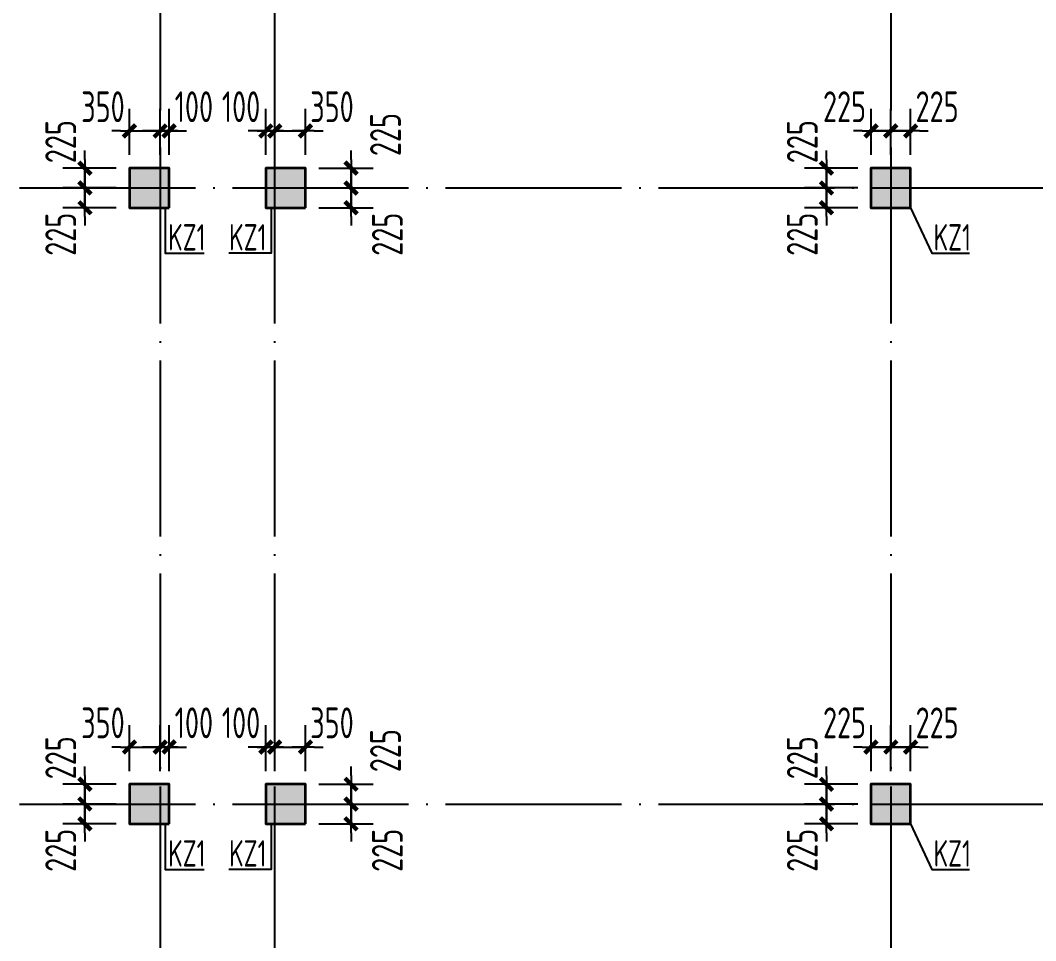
# Model space of a CAD drawing. Extents: x 8268344 to 8869063, y 669070 to 951310.
# Drawn here: x 8486118 to 8497654, y 904996 to 915453 of the extents above; entities that cross this region are included whole.
import ezdxf

# ---------------------------------------------------------------- set-up
doc = ezdxf.new("R2010")
doc.units = 0
doc.header["$LTSCALE"] = 1000
doc.linetypes.add('DOTE', pattern=[2.42, 2, -0.2, 0.02, -0.2])
doc.layers.get('0').update_dxf_attribs({"linetype": 'CONTINUOUS'})
doc.layers.get('Defpoints').update_dxf_attribs({"linetype": 'CONTINUOUS'})
for name, color, linetype in [('DIM', 3, 'CONTINUOUS'), ('DOTE', 1, 'DOTE'), ('PUB_TEXT', 7, 'CONTINUOUS'), ('柱涂实', 54, 'CONTINUOUS')]:
    doc.layers.add(name, color=color, linetype=linetype)
doc.layers.add('柱', color=2, linetype='CONTINUOUS', lineweight=35)
doc.styles.add('HZTXT', font='tssdeng.shx', dxfattribs={"width": 0.75, "bigfont": 'HZTXT.shx'})
doc.styles.add('TSSD_Dimension', font='Tssdeng.shx', dxfattribs={"width": 0.7, "bigfont": 'tssdchn.shx'})
doc.dimstyles.new('TSSD_100_100$0', dxfattribs={"dimtxt": 350, "dimasz": 100, "dimexe": 250, "dimexo": 150, "dimgap": 100, "dimtad": 1, "dimdec": 0, "dimzin": 0, "dimdsep": 46, "dimtxsty": 'TSSD_Dimension', "dimblk": '_TSDBK', "dimblk1": '_TSDBK', "dimblk2": '_TSDBK', "dimsah": 1, "dimcen": 0, "dimclrt": 7, "dimadec": 0, "dimazin": 0, "dimtfac": 1, "dimtdec": 0, "dimtix": 1, "dimtmove": 2, "dimatfit": 3, "dimldrblk": '_TSDBK', "dimfxl": 0, "dimtolj": 1, "dimtzin": 0, "dimarcsym": 0})

# ---------------------------------------------------------------- blocks, each defined once
blk = doc.blocks.new('_TSDBK')
blk.add_line((-1, 0), (1.5, 0))
at = {"const_width": 0.5}
blk.add_lwpolyline([(-0.7, -0.7), (0.7, 0.7)], dxfattribs=at)
blk = doc.blocks.new('*D132')
at = {"layer": 'Defpoints', "color": 0}
for p in [(8487358, 913773), (8486852, 913548), (8487358, 913548)]:
    blk.add_point(p, dxfattribs=at)
at = {"layer": 'DIM', "color": 0, "lineweight": -2}
for p, q in [((8486852, 913873), (8486852, 913973)), ((8487208, 913773), (8486602, 913773)), ((8486852, 913773), (8486852, 913548)), ((8487208, 913548), (8486602, 913548)), ((8486852, 913448), (8486852, 913348))]:
    blk.add_line(p, q, dxfattribs=at)
at = {"layer": 'DIM', "color": 0, "lineweight": -2, "xscale": 100, "yscale": 100, "zscale": 100}
for p, rotation in [((8486852, 913773), 270), ((8486852, 913548), 90)]:
    blk.add_blockref('_TSDBK', p, dxfattribs=dict(at, rotation=rotation))
at = {"layer": 'DIM', "color": 7, "insert": (8486577, 914074), "char_height": 350, "attachment_point": 5, "rotation": 90, "style": 'TSSD_Dimension'}
blk.add_mtext('\\A1;225', dxfattribs=at)
blk = doc.blocks.new('*D133')
at = {"layer": 'Defpoints', "color": 0}
for p in [(8487358, 913548), (8486852, 913323), (8487358, 913323)]:
    blk.add_point(p, dxfattribs=at)
at = {"layer": 'DIM', "color": 0, "lineweight": -2}
for p, q in [((8486852, 913648), (8486852, 913748)), ((8487208, 913548), (8486602, 913548)), ((8486852, 913548), (8486852, 913323)), ((8487208, 913323), (8486602, 913323)), ((8486852, 913223), (8486852, 913123))]:
    blk.add_line(p, q, dxfattribs=at)
at = {"layer": 'DIM', "color": 0, "lineweight": -2, "xscale": 100, "yscale": 100, "zscale": 100}
for p, rotation in [((8486852, 913548), 270), ((8486852, 913323), 90)]:
    blk.add_blockref('_TSDBK', p, dxfattribs=dict(at, rotation=rotation))
at = {"layer": 'DIM', "color": 7, "insert": (8486577, 913022), "char_height": 350, "attachment_point": 5, "rotation": 90, "style": 'TSSD_Dimension'}
blk.add_mtext('\\A1;225', dxfattribs=at)
blk = doc.blocks.new('*D134')
at = {"layer": 'Defpoints', "color": 0}
for p in [(8487808, 914196), (8487708, 913773), (8487808, 913773)]:
    blk.add_point(p, dxfattribs=at)
at = {"layer": 'DIM', "color": 0, "lineweight": -2}
for p, q in [((8487708, 913923), (8487708, 914446)), ((8487808, 913923), (8487808, 914446)), ((8487608, 914196), (8487508, 914196)), ((8487708, 914196), (8487808, 914196)), ((8487908, 914196), (8488008, 914196))]:
    blk.add_line(p, q, dxfattribs=at)
at = {"layer": 'DIM', "color": 0, "lineweight": -2, "xscale": 100, "yscale": 100, "zscale": 100}
blk.add_blockref('_TSDBK', (8487708, 914196), dxfattribs=at)
at = {"layer": 'DIM', "color": 0, "lineweight": -2, "xscale": 100, "yscale": 100, "zscale": 100, "rotation": 180}
blk.add_blockref('_TSDBK', (8487808, 914196), dxfattribs=at)
at = {"layer": 'DIM', "color": 7, "insert": (8488090, 914471), "char_height": 350, "attachment_point": 5, "style": 'TSSD_Dimension'}
blk.add_mtext('\\A1;100', dxfattribs=at)
blk = doc.blocks.new('*D135')
at = {"layer": 'Defpoints', "color": 0}
for p in [(8487708, 914196), (8487358, 913773), (8487708, 913773)]:
    blk.add_point(p, dxfattribs=at)
at = {"layer": 'DIM', "color": 0, "lineweight": -2}
for p, q in [((8487358, 913923), (8487358, 914446)), ((8487708, 913923), (8487708, 914446)), ((8487258, 914196), (8487158, 914196)), ((8487358, 914196), (8487708, 914196)), ((8487808, 914196), (8487908, 914196))]:
    blk.add_line(p, q, dxfattribs=at)
at = {"layer": 'DIM', "color": 0, "lineweight": -2, "xscale": 100, "yscale": 100, "zscale": 100}
blk.add_blockref('_TSDBK', (8487358, 914196), dxfattribs=at)
at = {"layer": 'DIM', "color": 0, "lineweight": -2, "xscale": 100, "yscale": 100, "zscale": 100, "rotation": 180}
blk.add_blockref('_TSDBK', (8487708, 914196), dxfattribs=at)
at = {"layer": 'DIM', "color": 7, "insert": (8487057, 914471), "char_height": 350, "attachment_point": 5, "style": 'TSSD_Dimension'}
blk.add_mtext('\\A1;350', dxfattribs=at)
blk = doc.blocks.new('*D136')
at = {"layer": 'Defpoints', "color": 0}
for p in [(8489358, 914196), (8489008, 913773), (8489358, 913773)]:
    blk.add_point(p, dxfattribs=at)
at = {"layer": 'DIM', "color": 0, "lineweight": -2}
for p, q in [((8489008, 913923), (8489008, 914446)), ((8489358, 913923), (8489358, 914446)), ((8488908, 914196), (8488808, 914196)), ((8489008, 914196), (8489358, 914196)), ((8489458, 914196), (8489558, 914196))]:
    blk.add_line(p, q, dxfattribs=at)
at = {"layer": 'DIM', "color": 0, "lineweight": -2, "xscale": 100, "yscale": 100, "zscale": 100}
blk.add_blockref('_TSDBK', (8489008, 914196), dxfattribs=at)
at = {"layer": 'DIM', "color": 0, "lineweight": -2, "xscale": 100, "yscale": 100, "zscale": 100, "rotation": 180}
blk.add_blockref('_TSDBK', (8489358, 914196), dxfattribs=at)
at = {"layer": 'DIM', "color": 7, "insert": (8489659, 914471), "char_height": 350, "attachment_point": 5, "style": 'TSSD_Dimension'}
blk.add_mtext('\\A1;350', dxfattribs=at)
blk = doc.blocks.new('*D137')
at = {"layer": 'Defpoints', "color": 0}
for p in [(8489008, 914196), (8488908, 913773), (8489008, 913773)]:
    blk.add_point(p, dxfattribs=at)
at = {"layer": 'DIM', "color": 0, "lineweight": -2}
for p, q in [((8488908, 913923), (8488908, 914446)), ((8489008, 913923), (8489008, 914446)), ((8488808, 914196), (8488708, 914196)), ((8488908, 914196), (8489008, 914196)), ((8489108, 914196), (8489208, 914196))]:
    blk.add_line(p, q, dxfattribs=at)
at = {"layer": 'DIM', "color": 0, "lineweight": -2, "xscale": 100, "yscale": 100, "zscale": 100}
blk.add_blockref('_TSDBK', (8488908, 914196), dxfattribs=at)
at = {"layer": 'DIM', "color": 0, "lineweight": -2, "xscale": 100, "yscale": 100, "zscale": 100, "rotation": 180}
blk.add_blockref('_TSDBK', (8489008, 914196), dxfattribs=at)
at = {"layer": 'DIM', "color": 7, "insert": (8488626, 914471), "char_height": 350, "attachment_point": 5, "style": 'TSSD_Dimension'}
blk.add_mtext('\\A1;100', dxfattribs=at)
blk = doc.blocks.new('*D138')
at = {"layer": 'Defpoints', "color": 0}
for p in [(8489358, 913773), (8489358, 913548), (8489876, 913548)]:
    blk.add_point(p, dxfattribs=at)
at = {"layer": 'DIM', "color": 0, "lineweight": -2}
for p, q in [((8489876, 913873), (8489876, 913973)), ((8489508, 913773), (8490126, 913773)), ((8489876, 913773), (8489876, 913548)), ((8489508, 913548), (8490126, 913548)), ((8489876, 913448), (8489876, 913348))]:
    blk.add_line(p, q, dxfattribs=at)
at = {"layer": 'DIM', "color": 0, "lineweight": -2, "xscale": 100, "yscale": 100, "zscale": 100}
for p, rotation in [((8489876, 913773), 270), ((8489876, 913548), 90)]:
    blk.add_blockref('_TSDBK', p, dxfattribs=dict(at, rotation=rotation))
at = {"layer": 'DIM', "color": 7, "insert": (8490267, 914155), "char_height": 350, "attachment_point": 5, "rotation": 90, "style": 'TSSD_Dimension'}
blk.add_mtext('\\A1;225', dxfattribs=at)
blk = doc.blocks.new('*D139')
at = {"layer": 'Defpoints', "color": 0}
for p in [(8489358, 913548), (8489358, 913323), (8489876, 913323)]:
    blk.add_point(p, dxfattribs=at)
at = {"layer": 'DIM', "color": 0, "lineweight": -2}
for p, q in [((8489876, 913648), (8489876, 913748)), ((8489508, 913548), (8490126, 913548)), ((8489876, 913548), (8489876, 913323)), ((8489508, 913323), (8490126, 913323)), ((8489876, 913223), (8489876, 913123))]:
    blk.add_line(p, q, dxfattribs=at)
at = {"layer": 'DIM', "color": 0, "lineweight": -2, "xscale": 100, "yscale": 100, "zscale": 100}
for p, rotation in [((8489876, 913548), 270), ((8489876, 913323), 90)]:
    blk.add_blockref('_TSDBK', p, dxfattribs=dict(at, rotation=rotation))
at = {"layer": 'DIM', "color": 7, "insert": (8490288, 913022), "char_height": 350, "attachment_point": 5, "rotation": 90, "style": 'TSSD_Dimension'}
blk.add_mtext('\\A1;225', dxfattribs=at)
blk = doc.blocks.new('*D140')
at = {"layer": 'Defpoints', "color": 0}
for p in [(8487358, 906773), (8486852, 906548), (8487358, 906548)]:
    blk.add_point(p, dxfattribs=at)
at = {"layer": 'DIM', "color": 0, "lineweight": -2}
for p, q in [((8486852, 906873), (8486852, 906973)), ((8487208, 906773), (8486602, 906773)), ((8486852, 906773), (8486852, 906548)), ((8487208, 906548), (8486602, 906548)), ((8486852, 906448), (8486852, 906348))]:
    blk.add_line(p, q, dxfattribs=at)
at = {"layer": 'DIM', "color": 0, "lineweight": -2, "xscale": 100, "yscale": 100, "zscale": 100}
for p, rotation in [((8486852, 906773), 270), ((8486852, 906548), 90)]:
    blk.add_blockref('_TSDBK', p, dxfattribs=dict(at, rotation=rotation))
at = {"layer": 'DIM', "color": 7, "insert": (8486577, 907074), "char_height": 350, "attachment_point": 5, "rotation": 90, "style": 'TSSD_Dimension'}
blk.add_mtext('\\A1;225', dxfattribs=at)
blk = doc.blocks.new('*D141')
at = {"layer": 'Defpoints', "color": 0}
for p in [(8487358, 906548), (8486852, 906323), (8487358, 906323)]:
    blk.add_point(p, dxfattribs=at)
at = {"layer": 'DIM', "color": 0, "lineweight": -2}
for p, q in [((8486852, 906648), (8486852, 906748)), ((8487208, 906548), (8486602, 906548)), ((8486852, 906548), (8486852, 906323)), ((8487208, 906323), (8486602, 906323)), ((8486852, 906223), (8486852, 906123))]:
    blk.add_line(p, q, dxfattribs=at)
at = {"layer": 'DIM', "color": 0, "lineweight": -2, "xscale": 100, "yscale": 100, "zscale": 100}
for p, rotation in [((8486852, 906548), 270), ((8486852, 906323), 90)]:
    blk.add_blockref('_TSDBK', p, dxfattribs=dict(at, rotation=rotation))
at = {"layer": 'DIM', "color": 7, "insert": (8486577, 906022), "char_height": 350, "attachment_point": 5, "rotation": 90, "style": 'TSSD_Dimension'}
blk.add_mtext('\\A1;225', dxfattribs=at)
blk = doc.blocks.new('*D142')
at = {"layer": 'Defpoints', "color": 0}
for p in [(8487808, 907196), (8487708, 906773), (8487808, 906773)]:
    blk.add_point(p, dxfattribs=at)
at = {"layer": 'DIM', "color": 0, "lineweight": -2}
for p, q in [((8487708, 906923), (8487708, 907446)), ((8487808, 906923), (8487808, 907446)), ((8487608, 907196), (8487508, 907196)), ((8487708, 907196), (8487808, 907196)), ((8487908, 907196), (8488008, 907196))]:
    blk.add_line(p, q, dxfattribs=at)
at = {"layer": 'DIM', "color": 0, "lineweight": -2, "xscale": 100, "yscale": 100, "zscale": 100}
blk.add_blockref('_TSDBK', (8487708, 907196), dxfattribs=at)
at = {"layer": 'DIM', "color": 0, "lineweight": -2, "xscale": 100, "yscale": 100, "zscale": 100, "rotation": 180}
blk.add_blockref('_TSDBK', (8487808, 907196), dxfattribs=at)
at = {"layer": 'DIM', "color": 7, "insert": (8488090, 907471), "char_height": 350, "attachment_point": 5, "style": 'TSSD_Dimension'}
blk.add_mtext('\\A1;100', dxfattribs=at)
blk = doc.blocks.new('*D143')
at = {"layer": 'Defpoints', "color": 0}
for p in [(8487708, 907196), (8487358, 906773), (8487708, 906773)]:
    blk.add_point(p, dxfattribs=at)
at = {"layer": 'DIM', "color": 0, "lineweight": -2}
for p, q in [((8487358, 906923), (8487358, 907446)), ((8487708, 906923), (8487708, 907446)), ((8487258, 907196), (8487158, 907196)), ((8487358, 907196), (8487708, 907196)), ((8487808, 907196), (8487908, 907196))]:
    blk.add_line(p, q, dxfattribs=at)
at = {"layer": 'DIM', "color": 0, "lineweight": -2, "xscale": 100, "yscale": 100, "zscale": 100}
blk.add_blockref('_TSDBK', (8487358, 907196), dxfattribs=at)
at = {"layer": 'DIM', "color": 0, "lineweight": -2, "xscale": 100, "yscale": 100, "zscale": 100, "rotation": 180}
blk.add_blockref('_TSDBK', (8487708, 907196), dxfattribs=at)
at = {"layer": 'DIM', "color": 7, "insert": (8487057, 907471), "char_height": 350, "attachment_point": 5, "style": 'TSSD_Dimension'}
blk.add_mtext('\\A1;350', dxfattribs=at)
blk = doc.blocks.new('*D144')
at = {"layer": 'Defpoints', "color": 0}
for p in [(8489358, 907196), (8489008, 906773), (8489358, 906773)]:
    blk.add_point(p, dxfattribs=at)
at = {"layer": 'DIM', "color": 0, "lineweight": -2}
for p, q in [((8489008, 906923), (8489008, 907446)), ((8489358, 906923), (8489358, 907446)), ((8488908, 907196), (8488808, 907196)), ((8489008, 907196), (8489358, 907196)), ((8489458, 907196), (8489558, 907196))]:
    blk.add_line(p, q, dxfattribs=at)
at = {"layer": 'DIM', "color": 0, "lineweight": -2, "xscale": 100, "yscale": 100, "zscale": 100}
blk.add_blockref('_TSDBK', (8489008, 907196), dxfattribs=at)
at = {"layer": 'DIM', "color": 0, "lineweight": -2, "xscale": 100, "yscale": 100, "zscale": 100, "rotation": 180}
blk.add_blockref('_TSDBK', (8489358, 907196), dxfattribs=at)
at = {"layer": 'DIM', "color": 7, "insert": (8489659, 907471), "char_height": 350, "attachment_point": 5, "style": 'TSSD_Dimension'}
blk.add_mtext('\\A1;350', dxfattribs=at)
blk = doc.blocks.new('*D145')
at = {"layer": 'Defpoints', "color": 0}
for p in [(8489008, 907196), (8488908, 906773), (8489008, 906773)]:
    blk.add_point(p, dxfattribs=at)
at = {"layer": 'DIM', "color": 0, "lineweight": -2}
for p, q in [((8488908, 906923), (8488908, 907446)), ((8489008, 906923), (8489008, 907446)), ((8488808, 907196), (8488708, 907196)), ((8488908, 907196), (8489008, 907196)), ((8489108, 907196), (8489208, 907196))]:
    blk.add_line(p, q, dxfattribs=at)
at = {"layer": 'DIM', "color": 0, "lineweight": -2, "xscale": 100, "yscale": 100, "zscale": 100}
blk.add_blockref('_TSDBK', (8488908, 907196), dxfattribs=at)
at = {"layer": 'DIM', "color": 0, "lineweight": -2, "xscale": 100, "yscale": 100, "zscale": 100, "rotation": 180}
blk.add_blockref('_TSDBK', (8489008, 907196), dxfattribs=at)
at = {"layer": 'DIM', "color": 7, "insert": (8488626, 907471), "char_height": 350, "attachment_point": 5, "style": 'TSSD_Dimension'}
blk.add_mtext('\\A1;100', dxfattribs=at)
blk = doc.blocks.new('*D146')
at = {"layer": 'Defpoints', "color": 0}
for p in [(8489358, 906773), (8489358, 906548), (8489876, 906548)]:
    blk.add_point(p, dxfattribs=at)
at = {"layer": 'DIM', "color": 0, "lineweight": -2}
for p, q in [((8489876, 906873), (8489876, 906973)), ((8489508, 906773), (8490126, 906773)), ((8489876, 906773), (8489876, 906548)), ((8489508, 906548), (8490126, 906548)), ((8489876, 906448), (8489876, 906348))]:
    blk.add_line(p, q, dxfattribs=at)
at = {"layer": 'DIM', "color": 0, "lineweight": -2, "xscale": 100, "yscale": 100, "zscale": 100}
for p, rotation in [((8489876, 906773), 270), ((8489876, 906548), 90)]:
    blk.add_blockref('_TSDBK', p, dxfattribs=dict(at, rotation=rotation))
at = {"layer": 'DIM', "color": 7, "insert": (8490267, 907155), "char_height": 350, "attachment_point": 5, "rotation": 90, "style": 'TSSD_Dimension'}
blk.add_mtext('\\A1;225', dxfattribs=at)
blk = doc.blocks.new('*D147')
at = {"layer": 'Defpoints', "color": 0}
for p in [(8489358, 906548), (8489358, 906323), (8489876, 906323)]:
    blk.add_point(p, dxfattribs=at)
at = {"layer": 'DIM', "color": 0, "lineweight": -2}
for p, q in [((8489876, 906648), (8489876, 906748)), ((8489508, 906548), (8490126, 906548)), ((8489876, 906548), (8489876, 906323)), ((8489508, 906323), (8490126, 906323)), ((8489876, 906223), (8489876, 906123))]:
    blk.add_line(p, q, dxfattribs=at)
at = {"layer": 'DIM', "color": 0, "lineweight": -2, "xscale": 100, "yscale": 100, "zscale": 100}
for p, rotation in [((8489876, 906548), 270), ((8489876, 906323), 90)]:
    blk.add_blockref('_TSDBK', p, dxfattribs=dict(at, rotation=rotation))
at = {"layer": 'DIM', "color": 7, "insert": (8490288, 906022), "char_height": 350, "attachment_point": 5, "rotation": 90, "style": 'TSSD_Dimension'}
blk.add_mtext('\\A1;225', dxfattribs=at)
blk = doc.blocks.new('*D164')
at = {"layer": 'Defpoints', "color": 0}
for p in [(8495783, 906773), (8495277, 906548), (8495783, 906548)]:
    blk.add_point(p, dxfattribs=at)
at = {"layer": 'DIM', "color": 0, "lineweight": -2}
for p, q in [((8495277, 906873), (8495277, 906973)), ((8495633, 906773), (8495027, 906773)), ((8495277, 906773), (8495277, 906548)), ((8495633, 906548), (8495027, 906548)), ((8495277, 906448), (8495277, 906348))]:
    blk.add_line(p, q, dxfattribs=at)
at = {"layer": 'DIM', "color": 0, "lineweight": -2, "xscale": 100, "yscale": 100, "zscale": 100}
for p, rotation in [((8495277, 906773), 270), ((8495277, 906548), 90)]:
    blk.add_blockref('_TSDBK', p, dxfattribs=dict(at, rotation=rotation))
at = {"layer": 'DIM', "color": 7, "insert": (8495002, 907074), "char_height": 350, "attachment_point": 5, "rotation": 90, "style": 'TSSD_Dimension'}
blk.add_mtext('\\A1;225', dxfattribs=at)
blk = doc.blocks.new('*D165')
at = {"layer": 'Defpoints', "color": 0}
for p in [(8495783, 906548), (8495277, 906323), (8495783, 906323)]:
    blk.add_point(p, dxfattribs=at)
at = {"layer": 'DIM', "color": 0, "lineweight": -2}
for p, q in [((8495277, 906648), (8495277, 906748)), ((8495633, 906548), (8495027, 906548)), ((8495277, 906548), (8495277, 906323)), ((8495633, 906323), (8495027, 906323)), ((8495277, 906223), (8495277, 906123))]:
    blk.add_line(p, q, dxfattribs=at)
at = {"layer": 'DIM', "color": 0, "lineweight": -2, "xscale": 100, "yscale": 100, "zscale": 100}
for p, rotation in [((8495277, 906548), 270), ((8495277, 906323), 90)]:
    blk.add_blockref('_TSDBK', p, dxfattribs=dict(at, rotation=rotation))
at = {"layer": 'DIM', "color": 7, "insert": (8495002, 906022), "char_height": 350, "attachment_point": 5, "rotation": 90, "style": 'TSSD_Dimension'}
blk.add_mtext('\\A1;225', dxfattribs=at)
blk = doc.blocks.new('*D166')
at = {"layer": 'Defpoints', "color": 0}
for p in [(8496233, 907196), (8496008, 906773), (8496233, 906773)]:
    blk.add_point(p, dxfattribs=at)
at = {"layer": 'DIM', "color": 0, "lineweight": -2}
for p, q in [((8496008, 906923), (8496008, 907446)), ((8496233, 906923), (8496233, 907446)), ((8495908, 907196), (8495808, 907196)), ((8496008, 907196), (8496233, 907196)), ((8496333, 907196), (8496433, 907196))]:
    blk.add_line(p, q, dxfattribs=at)
at = {"layer": 'DIM', "color": 0, "lineweight": -2, "xscale": 100, "yscale": 100, "zscale": 100}
blk.add_blockref('_TSDBK', (8496008, 907196), dxfattribs=at)
at = {"layer": 'DIM', "color": 0, "lineweight": -2, "xscale": 100, "yscale": 100, "zscale": 100, "rotation": 180}
blk.add_blockref('_TSDBK', (8496233, 907196), dxfattribs=at)
at = {"layer": 'DIM', "color": 7, "insert": (8496534, 907471), "char_height": 350, "attachment_point": 5, "style": 'TSSD_Dimension'}
blk.add_mtext('\\A1;225', dxfattribs=at)
blk = doc.blocks.new('*D167')
at = {"layer": 'Defpoints', "color": 0}
for p in [(8496008, 907196), (8495783, 906773), (8496008, 906773)]:
    blk.add_point(p, dxfattribs=at)
at = {"layer": 'DIM', "color": 0, "lineweight": -2}
for p, q in [((8495783, 906923), (8495783, 907446)), ((8496008, 906923), (8496008, 907446)), ((8495683, 907196), (8495583, 907196)), ((8495783, 907196), (8496008, 907196)), ((8496108, 907196), (8496208, 907196))]:
    blk.add_line(p, q, dxfattribs=at)
at = {"layer": 'DIM', "color": 0, "lineweight": -2, "xscale": 100, "yscale": 100, "zscale": 100}
blk.add_blockref('_TSDBK', (8495783, 907196), dxfattribs=at)
at = {"layer": 'DIM', "color": 0, "lineweight": -2, "xscale": 100, "yscale": 100, "zscale": 100, "rotation": 180}
blk.add_blockref('_TSDBK', (8496008, 907196), dxfattribs=at)
at = {"layer": 'DIM', "color": 7, "insert": (8495482, 907471), "char_height": 350, "attachment_point": 5, "style": 'TSSD_Dimension'}
blk.add_mtext('\\A1;225', dxfattribs=at)
blk = doc.blocks.new('*D168')
at = {"layer": 'Defpoints', "color": 0}
for p in [(8495783, 913773), (8495277, 913548), (8495783, 913548)]:
    blk.add_point(p, dxfattribs=at)
at = {"layer": 'DIM', "color": 0, "lineweight": -2}
for p, q in [((8495277, 913873), (8495277, 913973)), ((8495633, 913773), (8495027, 913773)), ((8495277, 913773), (8495277, 913548)), ((8495633, 913548), (8495027, 913548)), ((8495277, 913448), (8495277, 913348))]:
    blk.add_line(p, q, dxfattribs=at)
at = {"layer": 'DIM', "color": 0, "lineweight": -2, "xscale": 100, "yscale": 100, "zscale": 100}
for p, rotation in [((8495277, 913773), 270), ((8495277, 913548), 90)]:
    blk.add_blockref('_TSDBK', p, dxfattribs=dict(at, rotation=rotation))
at = {"layer": 'DIM', "color": 7, "insert": (8495002, 914074), "char_height": 350, "attachment_point": 5, "rotation": 90, "style": 'TSSD_Dimension'}
blk.add_mtext('\\A1;225', dxfattribs=at)
blk = doc.blocks.new('*D169')
at = {"layer": 'Defpoints', "color": 0}
for p in [(8495783, 913548), (8495277, 913323), (8495783, 913323)]:
    blk.add_point(p, dxfattribs=at)
at = {"layer": 'DIM', "color": 0, "lineweight": -2}
for p, q in [((8495277, 913648), (8495277, 913748)), ((8495633, 913548), (8495027, 913548)), ((8495277, 913548), (8495277, 913323)), ((8495633, 913323), (8495027, 913323)), ((8495277, 913223), (8495277, 913123))]:
    blk.add_line(p, q, dxfattribs=at)
at = {"layer": 'DIM', "color": 0, "lineweight": -2, "xscale": 100, "yscale": 100, "zscale": 100}
for p, rotation in [((8495277, 913548), 270), ((8495277, 913323), 90)]:
    blk.add_blockref('_TSDBK', p, dxfattribs=dict(at, rotation=rotation))
at = {"layer": 'DIM', "color": 7, "insert": (8495002, 913022), "char_height": 350, "attachment_point": 5, "rotation": 90, "style": 'TSSD_Dimension'}
blk.add_mtext('\\A1;225', dxfattribs=at)
blk = doc.blocks.new('*D170')
at = {"layer": 'Defpoints', "color": 0}
for p in [(8496233, 914196), (8496008, 913773), (8496233, 913773)]:
    blk.add_point(p, dxfattribs=at)
at = {"layer": 'DIM', "color": 0, "lineweight": -2}
for p, q in [((8496008, 913923), (8496008, 914446)), ((8496233, 913923), (8496233, 914446)), ((8495908, 914196), (8495808, 914196)), ((8496008, 914196), (8496233, 914196)), ((8496333, 914196), (8496433, 914196))]:
    blk.add_line(p, q, dxfattribs=at)
at = {"layer": 'DIM', "color": 0, "lineweight": -2, "xscale": 100, "yscale": 100, "zscale": 100}
blk.add_blockref('_TSDBK', (8496008, 914196), dxfattribs=at)
at = {"layer": 'DIM', "color": 0, "lineweight": -2, "xscale": 100, "yscale": 100, "zscale": 100, "rotation": 180}
blk.add_blockref('_TSDBK', (8496233, 914196), dxfattribs=at)
at = {"layer": 'DIM', "color": 7, "insert": (8496534, 914471), "char_height": 350, "attachment_point": 5, "style": 'TSSD_Dimension'}
blk.add_mtext('\\A1;225', dxfattribs=at)
blk = doc.blocks.new('*D171')
at = {"layer": 'Defpoints', "color": 0}
for p in [(8496008, 914196), (8495783, 913773), (8496008, 913773)]:
    blk.add_point(p, dxfattribs=at)
at = {"layer": 'DIM', "color": 0, "lineweight": -2}
for p, q in [((8495783, 913923), (8495783, 914446)), ((8496008, 913923), (8496008, 914446)), ((8495683, 914196), (8495583, 914196)), ((8495783, 914196), (8496008, 914196)), ((8496108, 914196), (8496208, 914196))]:
    blk.add_line(p, q, dxfattribs=at)
at = {"layer": 'DIM', "color": 0, "lineweight": -2, "xscale": 100, "yscale": 100, "zscale": 100}
blk.add_blockref('_TSDBK', (8495783, 914196), dxfattribs=at)
at = {"layer": 'DIM', "color": 0, "lineweight": -2, "xscale": 100, "yscale": 100, "zscale": 100, "rotation": 180}
blk.add_blockref('_TSDBK', (8496008, 914196), dxfattribs=at)
at = {"layer": 'DIM', "color": 7, "insert": (8495482, 914471), "char_height": 350, "attachment_point": 5, "style": 'TSSD_Dimension'}
blk.add_mtext('\\A1;225', dxfattribs=at)

msp = doc.modelspace()

# ---------------------------------------------------------------- hatches: boundary and pattern name
at = {"layer": '柱涂实'}
for points in [[(8487807.9, 913323.2), (8487807.9, 913773.2), (8487357.9, 913773.2), (8487357.9, 913323.2)], [(8489357.9, 913323.2), (8489357.9, 913773.2), (8488907.9, 913773.2), (8488907.9, 913323.2)], [(8496232.9, 913323.2), (8496232.9, 913773.2), (8495782.9, 913773.2), (8495782.9, 913323.2)], [(8487807.9, 906323.2), (8487807.9, 906773.2), (8487357.9, 906773.2), (8487357.9, 906323.2)], [(8489357.9, 906323.2), (8489357.9, 906773.2), (8488907.9, 906773.2), (8488907.9, 906323.2)], [(8496232.9, 906323.2), (8496232.9, 906773.2), (8495782.9, 906773.2), (8495782.9, 906323.2)]]:
    msp.add_hatch(color=256, dxfattribs=at).paths.add_polyline_path(points)

# ---------------------------------------------------------------- linework, layer by layer
at = {"layer": 'DOTE'}
for p, q in [((8487707.9, 943048.2), (8487707.9, 898048.2)), ((8487707.9, 943048.2), (8487707.9, 898048.2)), ((8489007.9, 943048.2), (8489007.9, 898048.2)), ((8496007.9, 943048.2), (8496007.9, 898048.2)), ((8437707.9, 913548.2), (8539007.9, 913548.2)), ((8437707.9, 906548.2), (8539007.9, 906548.2))]:
    msp.add_line(p, q, dxfattribs=at)
at = {"layer": 'PUB_TEXT', "color": 7}
for points in [[(8487763.2, 913323.2), (8487763.2, 912805.4), (8488207.8, 912805.4)], [(8488966.4, 913323.2), (8488966.4, 912805.4), (8488487.6, 912805.4)], [(8496232.9, 913323.2), (8496472.3, 912805.4), (8496903.6, 912805.4)], [(8487763.2, 906323.2), (8487763.2, 905805.4), (8488207.8, 905805.4)], [(8488966.4, 906323.2), (8488966.4, 905805.4), (8488487.6, 905805.4)], [(8496232.9, 906323.2), (8496472.3, 905805.4), (8496903.6, 905805.4)]]:
    msp.add_lwpolyline(points, dxfattribs=at)
at = {"layer": '柱'}
for points in [[(8487807.9, 913323.2), (8487807.9, 913773.2), (8487357.9, 913773.2), (8487357.9, 913323.2)], [(8489357.9, 913323.2), (8489357.9, 913773.2), (8488907.9, 913773.2), (8488907.9, 913323.2)], [(8496232.9, 913323.2), (8496232.9, 913773.2), (8495782.9, 913773.2), (8495782.9, 913323.2)], [(8487807.9, 906323.2), (8487807.9, 906773.2), (8487357.9, 906773.2), (8487357.9, 906323.2)], [(8489357.9, 906323.2), (8489357.9, 906773.2), (8488907.9, 906773.2), (8488907.9, 906323.2)], [(8496232.9, 906323.2), (8496232.9, 906773.2), (8495782.9, 906773.2), (8495782.9, 906323.2)]]:
    msp.add_lwpolyline(points, close=True, dxfattribs=at)
at = {"layer": '柱涂实', "linetype": 'Continuous'}
for points in [[(8487807.9, 913323.2), (8487807.9, 913773.2), (8487357.9, 913773.2), (8487357.9, 913323.2)], [(8489357.9, 913323.2), (8489357.9, 913773.2), (8488907.9, 913773.2), (8488907.9, 913323.2)], [(8496232.9, 913323.2), (8496232.9, 913773.2), (8495782.9, 913773.2), (8495782.9, 913323.2)], [(8487807.9, 906323.2), (8487807.9, 906773.2), (8487357.9, 906773.2), (8487357.9, 906323.2)], [(8489357.9, 906323.2), (8489357.9, 906773.2), (8488907.9, 906773.2), (8488907.9, 906323.2)], [(8496232.9, 906323.2), (8496232.9, 906773.2), (8495782.9, 906773.2), (8495782.9, 906323.2)]]:
    msp.add_lwpolyline(points, close=True, dxfattribs=at)

# ---------------------------------------------------------------- texts
at = {"layer": 'PUB_TEXT', "color": 6, "style": 'HZTXT', "width": 0.7}
for p in [(8487797.9, 912837.4), (8488490.5, 912837.4), (8496493.9, 912837.4), (8487797.9, 905837.4), (8488490.5, 905837.4), (8496493.9, 905837.4)]:
    msp.add_text('KZ1', height=300, dxfattribs=at).set_placement(p)

# ---------------------------------------------------------------- dimensions: what is measured, and where the dimension line sits
at = {"layer": 'DIM'}
for base, p1, p2, picture, middle in [((8487707.9, 914196.1), (8487357.9, 913773.2), (8487707.9, 913773.2), '*D135', (8487056.8, 914471.1)), ((8487807.9, 914196.1), (8487707.9, 913773.2), (8487807.9, 913773.2), '*D134', (8488090.2, 914471.1)), ((8489007.9, 914196.1), (8488907.9, 913773.2), (8489007.9, 913773.2), '*D137', (8488625.7, 914471.1)), ((8489357.9, 914196.1), (8489007.9, 913773.2), (8489357.9, 913773.2), '*D136', (8489659, 914471.1)), ((8496007.9, 914196.1), (8495782.9, 913773.2), (8496007.9, 913773.2), '*D171', (8495481.8, 914471.1)), ((8496232.9, 914196.1), (8496007.9, 913773.2), (8496232.9, 913773.2), '*D170', (8496534, 914471.1)), ((8487707.9, 907196.1), (8487357.9, 906773.2), (8487707.9, 906773.2), '*D143', (8487056.8, 907471.1)), ((8487807.9, 907196.1), (8487707.9, 906773.2), (8487807.9, 906773.2), '*D142', (8488090.2, 907471.1)), ((8489007.9, 907196.1), (8488907.9, 906773.2), (8489007.9, 906773.2), '*D145', (8488625.7, 907471.1)), ((8489357.9, 907196.1), (8489007.9, 906773.2), (8489357.9, 906773.2), '*D144', (8489659, 907471.1)), ((8496007.9, 907196.1), (8495782.9, 906773.2), (8496007.9, 906773.2), '*D167', (8495481.8, 907471.1)), ((8496232.9, 907196.1), (8496007.9, 906773.2), (8496232.9, 906773.2), '*D166', (8496534, 907471.1))]:
    dim = msp.add_linear_dim(base=base, p1=p1, p2=p2, dimstyle='TSSD_100_100$0', dxfattribs=at)
    dim.commit()
    dim.dimension.update_dxf_attribs({"geometry": picture, "text_midpoint": middle, "dimtype": 160})
for base, p1, p2, picture, middle in [((8486851.8, 913548.2), (8487357.9, 913773.2), (8487357.9, 913548.2), '*D132', (8486576.8, 914074.3)), ((8489876.3, 913548.2), (8489357.9, 913773.2), (8489357.9, 913548.2), '*D138', (8490266.8, 914155.5)), ((8495276.8, 913548.2), (8495782.9, 913773.2), (8495782.9, 913548.2), '*D168', (8495001.8, 914074.3)), ((8486851.8, 913323.2), (8487357.9, 913548.2), (8487357.9, 913323.2), '*D133', (8486576.8, 913022.1)), ((8489876.3, 913323.2), (8489357.9, 913548.2), (8489357.9, 913323.2), '*D139', (8490288.1, 913022.2)), ((8495276.8, 913323.2), (8495782.9, 913548.2), (8495782.9, 913323.2), '*D169', (8495001.8, 913022.2)), ((8489876.3, 906548.2), (8489357.9, 906773.2), (8489357.9, 906548.2), '*D146', (8490266.8, 907155.5)), ((8486851.8, 906548.2), (8487357.9, 906773.2), (8487357.9, 906548.2), '*D140', (8486576.8, 907074.3)), ((8495276.8, 906548.2), (8495782.9, 906773.2), (8495782.9, 906548.2), '*D164', (8495001.8, 907074.3)), ((8486851.8, 906323.2), (8487357.9, 906548.2), (8487357.9, 906323.2), '*D141', (8486576.8, 906022.1)), ((8489876.3, 906323.2), (8489357.9, 906548.2), (8489357.9, 906323.2), '*D147', (8490288.1, 906022.2)), ((8495276.8, 906323.2), (8495782.9, 906548.2), (8495782.9, 906323.2), '*D165', (8495001.8, 906022.2))]:
    dim = msp.add_linear_dim(base=base, p1=p1, p2=p2, angle=90, dimstyle='TSSD_100_100$0', dxfattribs=at)
    dim.commit()
    dim.dimension.update_dxf_attribs({"geometry": picture, "text_midpoint": middle, "dimtype": 160})

doc.saveas('drawing.dxf')
